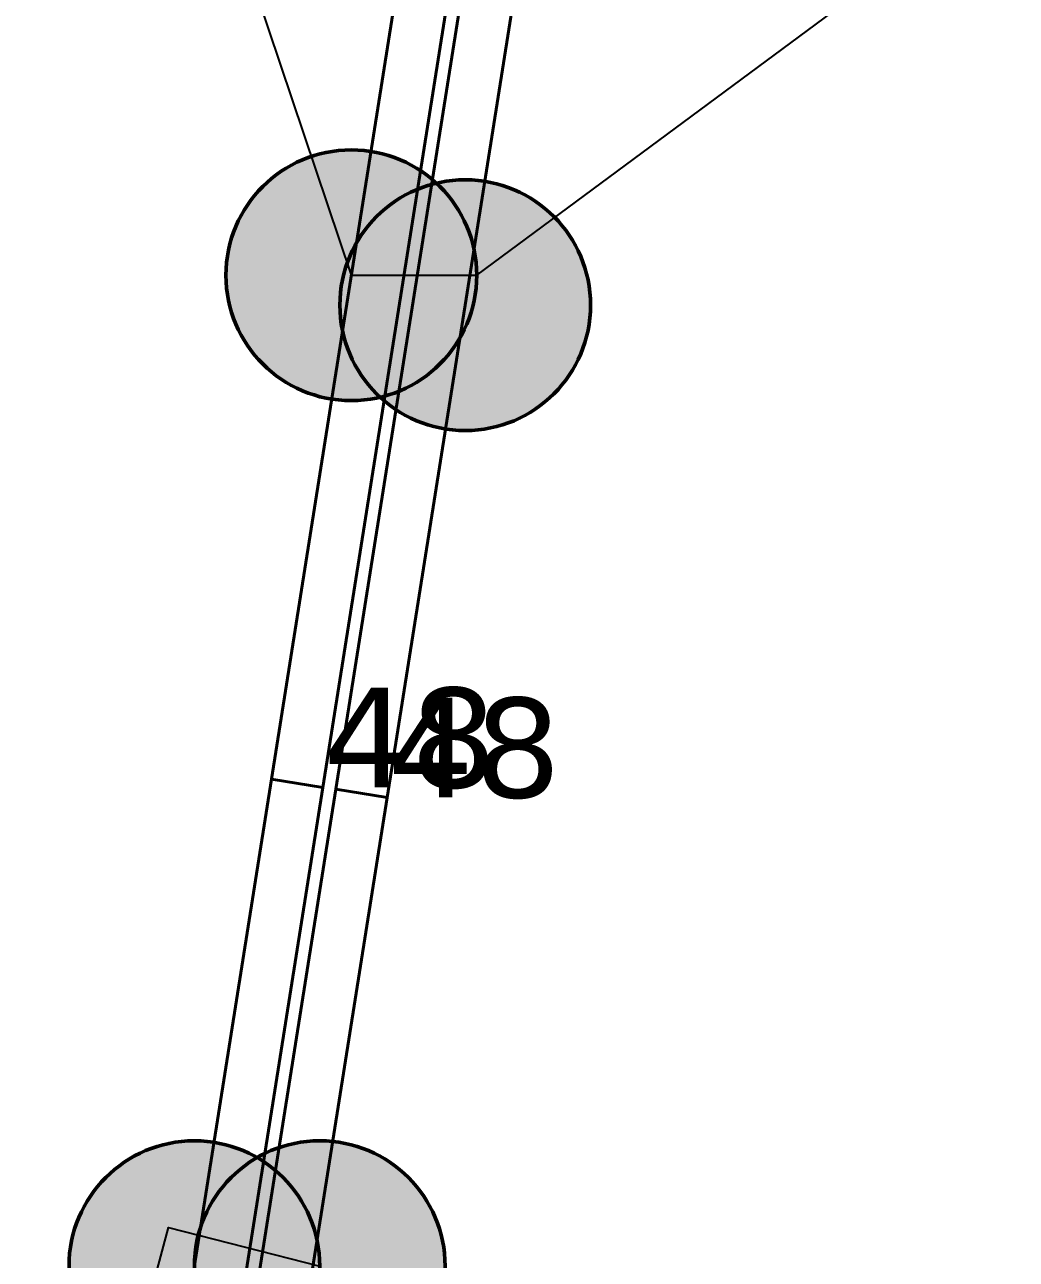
# Model space of a CAD drawing. Header units: millimetres. Extents: x -243740 to 150609, y -473655 to -165121.
# Drawn here: x 9395 to 11185, y -359504 to -357275 of the extents above; entities that cross this region are included whole.
import ezdxf

# ---------------------------------------------------------------- set-up
doc = ezdxf.new("R2010")
doc.units = ezdxf.units.MM
doc.linetypes.add('Штрих', pattern=[6.35, 3.175, -3.175])
for name, color, linetype in [('_Гр.ЩД-1C.10.4.I7.6', 6, 'Continuous'), ('_Гр.ЩД-1C.10.4.I8.4', 6, 'Continuous'), ('Вставка', 252, 'Continuous')]:
    doc.layers.add(name, color=color, linetype=linetype)
for name, color, linetype, lineweight in [('_освещение_dali', 3, 'Continuous', 50), ('A-ANNO-DIMS', 7, 'Continuous', 9), ('DLX_FL1_LUM 122', 1, 'Continuous', 40), ('DLX_FL1_LUM 222', 5, 'Continuous', 40), ('АР_монолит', 252, 'Continuous', 50)]:
    doc.layers.add(name, color=color, linetype=linetype, lineweight=lineweight)
doc.styles.add('GOST 2.304', font='')
doc.styles.add('TableTextStyle', font='')
doc.styles.get('GOST 2.304').set_extended_font_data('GOST Common')
doc.styles.get('TableTextStyle').set_extended_font_data('VERDANA.TTF')
doc.linetypes.add('Truba', pattern='A,3e-05,[4,MSH_7,S=1,R=0,X=0,Y=0],-3.022072', length=3.022102)
doc.dimstyles.new('М-200', dxfattribs={"dimtxt": 400, "dimasz": 160, "dimexe": 200, "dimexo": 400, "dimgap": 50, "dimtad": 1, "dimdec": 0, "dimzin": 0, "dimdsep": 46, "dimtxsty": 'GOST 2.304', "dimblk": 'ARCHTICK', "dimcen": 180, "dimdle": 200, "dimadec": 0, "dimazin": 0, "dimtfac": 1, "dimtdec": 0, "dimtmove": 1, "dimatfit": 0, "dimfxl": 1, "dimtolj": 1, "dimtzin": 0, "dimarcsym": 0})

# ---------------------------------------------------------------- blocks, each defined once
blk = doc.blocks.new('_ArchTick')
at = {"color": 0, "linetype": 'ByBlock', "const_width": 0.15}
blk.add_lwpolyline([(-0.5, -0.5), (0.5, 0.5)], dxfattribs=at)
blk = doc.blocks.new('*D46')
at = {"layer": 'A-ANNO-DIMS', "color": 0, "lineweight": -2, "transparency": 16777216}
blk.add_arc((-165703.8, -113309.3), 107894.2, 269.999998, 325.999999, dxfattribs=at)
at = {"layer": 'Defpoints', "color": 0, "lineweight": 30, "transparency": 16777216}
for p in [(-165703.8, -113309.3), (-165703.8, -113309.3), (-75741.3, -173989.8), (-131171, -215527.9), (-165703.8, -221903.3)]:
    blk.add_point(p, dxfattribs=at)
at = {"layer": 'A-ANNO-DIMS', "color": 0, "lineweight": -2, "transparency": 16777216, "xscale": 160, "yscale": 160, "zscale": 160}
for p, rotation in [((-76255.4, -173643), 55.99999895826774), ((-165703.8, -221203.5), 179.9999981265246)]:
    blk.add_blockref('_ArchTick', p, dxfattribs=dict(at, rotation=rotation))
at = {"layer": 'A-ANNO-DIMS', "color": 0, "transparency": 16777216, "insert": (-114299.5, -207822), "char_height": 400, "attachment_point": 5, "rotation": 28.5412, "style": 'GOST 2.304'}
blk.add_mtext('\\A1;56,0%%D', dxfattribs=at)
blk = doc.blocks.new('A$Caabd1818')
at = {"layer": 'DLX_FL1_LUM 122'}
for points in [[(5871, 38884.7, 0), (6177.3, 40818.6, 0)], [(6177.3, 40818.6, 0), (5871, 38884.7, 0)], [(6177.3, 40818.6, 0), (5871, 38884.7, 0)], [(5871, 38884.7, 0), (6177.3, 40818.6, 0)], [(6270.1, 40803.9, 0), (5963.8, 38870, 0)], [(5963.8, 38870, 0), (6270.1, 40803.9, 0)], [(5963.8, 38870, 0), (6270.1, 40803.9, 0)], [(6270.1, 40803.9, 0), (5963.8, 38870, 0)], [(5987.1, 38866.7, 0), (6293.4, 40800.6, 0)], [(6293.4, 40800.6, 0), (5987.1, 38866.7, 0)], [(6293.4, 40800.6, 0), (5987.1, 38866.7, 0)], [(5987.1, 38866.7, 0), (6293.4, 40800.6, 0)], [(6386.3, 40785.9, 0), (6080, 38852, 0)], [(6080, 38852, 0), (6386.3, 40785.9, 0)], [(6080, 38852, 0), (6386.3, 40785.9, 0)], [(6386.3, 40785.9, 0), (6080, 38852, 0)], [(5871, 38884.7, 0), (5871, 38884.7, 0)], [(5963.8, 38870, 0), (5871, 38884.7, 0)], [(5871, 38884.7, 0), (5871, 38884.7, 0)], [(5871, 38884.7, 0), (5963.8, 38870, 0)], [(5871, 38884.7, 0), (5963.8, 38870, 0)], [(5963.8, 38870, 0), (5871, 38884.7, 0)], [(5963.8, 38870, 0), (5963.8, 38870, 0)], [(5963.8, 38870, 0), (5963.8, 38870, 0)], [(5987.1, 38866.7, 0), (5987.1, 38866.7, 0)], [(6080, 38852, 0), (5987.1, 38866.7, 0)], [(5987.1, 38866.7, 0), (5987.1, 38866.7, 0)], [(5987.1, 38866.7, 0), (6080, 38852, 0)], [(5987.1, 38866.7, 0), (6080, 38852, 0)], [(6080, 38852, 0), (5987.1, 38866.7, 0)], [(6080, 38852, 0), (6080, 38852, 0)], [(6080, 38852, 0), (6080, 38852, 0)]]:
    blk.add_polyline3d(points, dxfattribs=at)
at = {"layer": 'DLX_FL1_LUM 222'}
for points in [[(5564.7, 36950.8, 0), (5871, 38884.7, 0)], [(5871, 38884.7, 0), (5564.7, 36950.8, 0)], [(5871, 38884.7, 0), (5564.7, 36950.8, 0)], [(5564.7, 36950.8, 0), (5871, 38884.7, 0)], [(5871, 38884.7, 0), (5871, 38884.7, 0)], [(5871, 38884.7, 0), (5963.8, 38870, 0)], [(5963.8, 38870, 0), (5871, 38884.7, 0)], [(5871, 38884.7, 0), (5871, 38884.7, 0)], [(5963.8, 38870, 0), (5871, 38884.7, 0)], [(5871, 38884.7, 0), (5963.8, 38870, 0)], [(5963.8, 38870, 0), (5657.5, 36936.1, 0)], [(5657.5, 36936.1, 0), (5963.8, 38870, 0)], [(5657.5, 36936.1, 0), (5963.8, 38870, 0)], [(5963.8, 38870, 0), (5657.5, 36936.1, 0)], [(5680.8, 36932.8, 0), (5987.1, 38866.7, 0)], [(5987.1, 38866.7, 0), (5680.8, 36932.8, 0)], [(5987.1, 38866.7, 0), (5680.8, 36932.8, 0)], [(5680.8, 36932.8, 0), (5987.1, 38866.7, 0)], [(6080, 38852, 0), (5773.7, 36918.1, 0)], [(5773.7, 36918.1, 0), (6080, 38852, 0)], [(5773.7, 36918.1, 0), (6080, 38852, 0)], [(6080, 38852, 0), (5773.7, 36918.1, 0)], [(5963.8, 38870, 0), (5963.8, 38870, 0)], [(5963.8, 38870, 0), (5963.8, 38870, 0)], [(5987.1, 38866.7, 0), (5987.1, 38866.7, 0)], [(5987.1, 38866.7, 0), (6080, 38852, 0)], [(6080, 38852, 0), (5987.1, 38866.7, 0)], [(5987.1, 38866.7, 0), (5987.1, 38866.7, 0)], [(6080, 38852, 0), (5987.1, 38866.7, 0)], [(5987.1, 38866.7, 0), (6080, 38852, 0)], [(6080, 38852, 0), (6080, 38852, 0)], [(6080, 38852, 0), (6080, 38852, 0)]]:
    blk.add_polyline3d(points, dxfattribs=at)
blk = doc.blocks.new('A$Cab2378fa')
at = {"lineweight": 25, "true_color": 0xfff5f5}
h = blk.add_hatch(color=7, dxfattribs=at)
h.dxf.hatch_style = 1
h.paths.add_polyline_path([(0, 0), (-141.6, -170.3, 0.174923), (3, -222.4, 0.197808), (162.3, -156.8)])
h.paths.add_polyline_path([(-163.2, 157.6), (0, 0), (147.8, 177.8, 0.175398), (3, 230.2, 0.209014)])
at = {"lineweight": 25}
h = blk.add_hatch(color=0, dxfattribs=at)
h.paths.add_polyline_path([(162.3, -156.8, 0.442338), (147.8, 177.8), (0, 0)])
h.paths.add_polyline_path([(-141.6, -170.3), (0, 0), (-163.2, 157.6, 0.430096)])
blk.add_circle((3, 3.9), 226.3)
blk = doc.blocks.new('Оси200')
at = {"layer": 'A-ANNO-DIMS'}
dim = blk.add_angular_dim_2l(base=(-131171, -215527.9), line1=((-165703.8, -113309.3), (-75741.3, -173989.8)), line2=((-165703.8, -113309.3), (-165703.8, -221903.3)), text='56,0%%D', dimstyle='М-200', override={"dimadec": 2, "dimtmove": 2}, dxfattribs=at)
dim.commit()
dim.dimension.update_dxf_attribs({"geometry": '*D46', "text_midpoint": (-114299.5, -207822), "dimtype": 130})
blk = doc.blocks.new('A$C010e0e93')
at = {"layer": 'A-ANNO-DIMS'}
blk.add_blockref('Оси200', (404603.7, 213803.6), dxfattribs=at)

msp = doc.modelspace()

# ---------------------------------------------------------------- block references
at = {"layer": '_освещение_dali', "color": 1, "ltscale": 100}
for p in [(9981.8, -357731), (10187.4, -357785)]:
    msp.add_blockref('A$Cab2378fa', p, dxfattribs=at)

# ---------------------------------------------------------------- next in the draw order: block references
at = {"layer": 'Вставка', "linetype": 'Truba', "lineweight": 30, "ltscale": 100}
msp.add_blockref('A$C010e0e93', (-234640, -397437.2), dxfattribs=at)

# ---------------------------------------------------------------- next in the draw order: linework, layer by layer
at = {"layer": '_Гр.ЩД-1C.10.4.I7.6', "ltscale": 100}
msp.add_lwpolyline([(7583.6, -363303.2), (6677.5, -362320.5), (6740.5, -362103.1), (7324.7, -360516.7), (8531.9, -359746.3), (8722.6, -359624.5), (8941.3, -361259.9), (8809.3, -361984.7), (8840.9, -362208.8), (9209.5, -361107.8), (9654.7, -359446.3), (9927.8, -359516), (9524.6, -361437.2), (9752.2, -361437.2), (10235.9, -363372.4)], dxfattribs=at)
at = {"layer": '_Гр.ЩД-1C.10.4.I8.4', "ltscale": 100}
msp.add_lwpolyline([(9406, -353832.1), (10300.1, -355736.2), (9472.1, -356202.3), (9984.8, -357727.1), (10211.1, -357727.1), (11539, -356743.4), (10526.4, -355736.2), (10815.4, -353835.1)], dxfattribs=at)

# ---------------------------------------------------------------- next in the draw order: block references
at = {"layer": '_освещение_dali', "color": 5, "ltscale": 100}
for p in [(9698.5, -359519.9), (9924.8, -359519.9)]:
    msp.add_blockref('A$Cab2378fa', p, dxfattribs=at)
at = {"layer": 'Defpoints', "linetype": 'Truba', "ltscale": 100}
msp.add_blockref('A$Caabd1818', (3969.7, -397521.8), dxfattribs=at)

# ---------------------------------------------------------------- next in the draw order: texts
at = {"layer": '_освещение_dali', "color": 143, "true_color": 0x77b4be, "style": 'TableTextStyle'}
for p in [(9933.5, -358651.8), (10049.6, -358669.8)]:
    msp.add_text('48', height=180, dxfattribs=at).set_placement(p)

doc.saveas('drawing.dxf')
